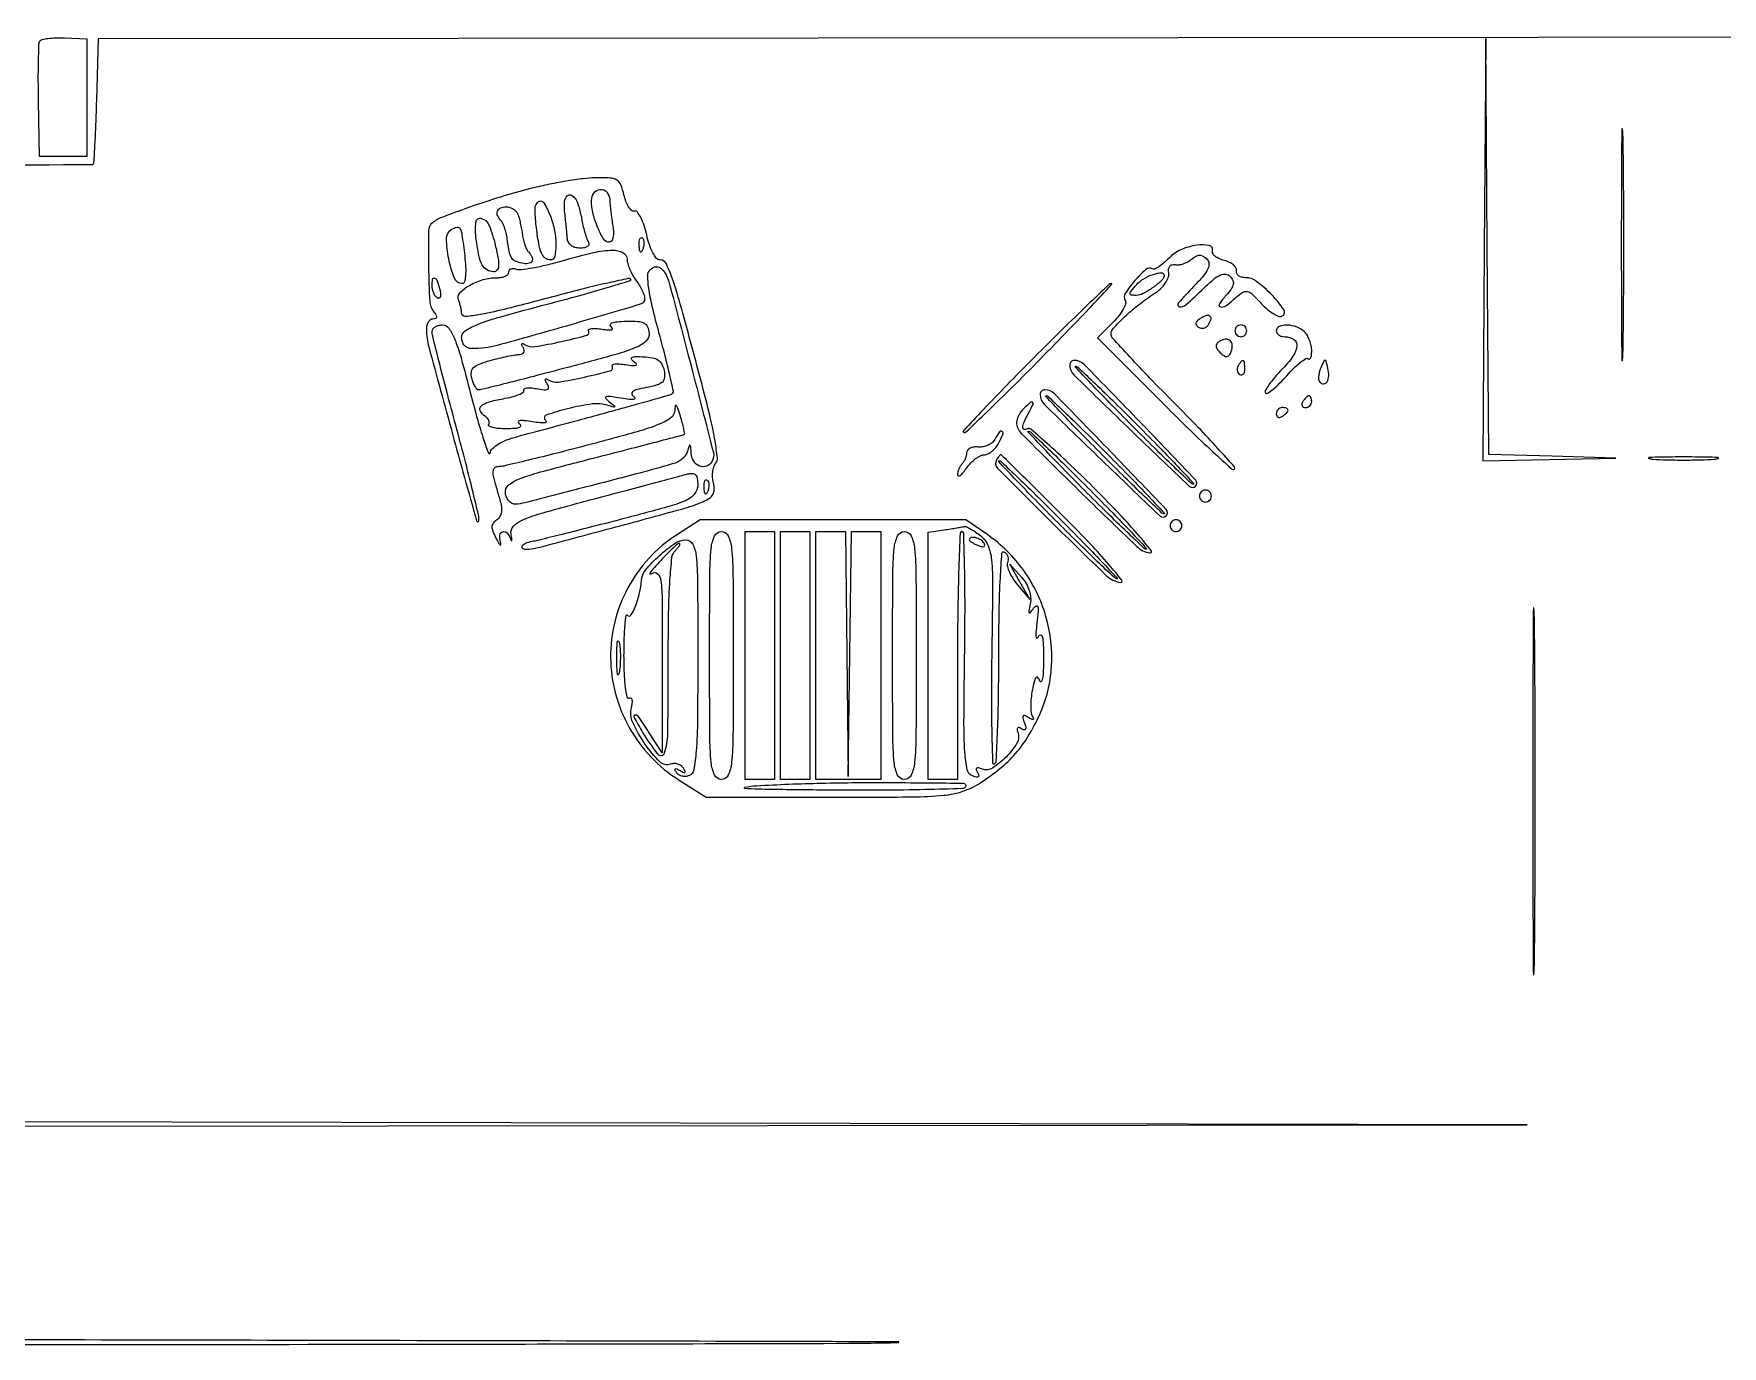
# Model space of a CAD drawing. Extents: x 22 to 1106, y 45 to 1226.
# Drawn here: x 410.5 to 696.5, y 45 to 267.3 of the extents above; entities that cross this region are included whole.
import ezdxf

# ---------------------------------------------------------------- set-up
doc = ezdxf.new("R2010")
doc.units = 0

msp = doc.modelspace()

# ---------------------------------------------------------------- linework, layer by layer
for points in [[(533.378125, 1064.171414, -0.000003), (459.229601, 1064.309124, -0.021919)], [(1105.553543, 951.192188, 0.000007), (1105.45487, 1066.737187, 0.927114)], [(681.003739, 342.212243, 0.000003), (681.005737, 372.389063, 0.000037)], [(381.675313, 245.019063, 0.000005), (420.356538, 245.169858, 0.197897), (420.607874, 245.27454, 0.184352), (420.715208, 245.514383, 0.000725), (420.880622, 248.533747, 0.003518), (421.039908, 251.975744, 0.00219), (421.180611, 256.013945), (421.5, 266.5), (665.25, 266.755904), (909, 267.011807)]]:
    msp.add_lwpolyline(points, format="xyb")
for points in [[(419.5, 256.485058), (419.5, 246.5), (415.5, 246.5), (411.5, 246.5), (411.322231, 255.962365, -0.0042), (411.284069, 259.636983, -0.006315), (411.318185, 262.841755, -0.002854), (411.397059, 265.562394, -0.130454), (411.55809, 266.093991, -0.204383), (411.918509, 266.348051, -0.021586), (412.95593, 266.523602, -0.023903), (414.263861, 266.624078, -0.016949), (415.735858, 266.616684), (419.5, 266.470116)], [(679.45018, 231.5, 0.000703), (679.468047, 218.953355, 0.003635), (679.538138, 212.014261, 0.953663), (679.640164, 212.011193, 0.015191), (679.748738, 214.314505, 0.002611), (679.841513, 222.380776, 0.001574), (679.871454, 231.944238, 0.001577), (679.841319, 241.447957, 0.002762), (679.748116, 249.314505, 0.020323), (679.640083, 251.174718, 0.943916), (679.537442, 251.170511, 0.003472), (679.467867, 244.055894, 0.000713)], [(494.5, 241.044487, 0.011964), (489.558926, 239.65014, 0.00963), (484.316015, 237.922989, 0.006582), (479.613628, 236.203, 0.084015), (478, 235.254393, 0.218259), (477.375617, 233.934734, 0.007064), (477.387519, 227.913686, 0.008496), (477.583957, 221.980553, 0.157847), (478.24167, 220.25, -0.032687), (478.640097, 219.681099, -0.161559), (478.726287, 219.304965, -0.285215), (478.554715, 219.079632, -0.091341), (478.122445, 219, 0.15455), (477.696214, 218.865028, 0.099464), (477.336502, 218.485938, 0.081421), (477.097925, 217.919146, 0.062362), (477.023095, 217.25, 0.062567), (477.436865, 214.274383, 0.001251), (481.44767, 199.532543, 0.001046), (485.526278, 184.808835, 0.848115), (485.924646, 184.852159, 0.071859), (485.83932, 185.821471, 0.001787), (484.802865, 190.153353, 0.003817), (483.527266, 195.232491, 0.002587), (482, 201, -0.00175), (480.467107, 206.749869, -0.002636), (479.175, 211.77321, -0.001043), (478.098288, 216.090591, -0.060654), (478, 216.897841, -0.157975), (478.136216, 217.318213, -0.097155), (478.520247, 217.676241, -0.079062), (479.093782, 217.917966, -0.060342), (479.771052, 218, -0.243942), (480.809751, 217.461171, -0.056865), (481.782001, 215.681954, -0.028745), (482.896091, 212.419048, -0.005415), (484.521052, 206.328477, 0.005595), (485.687567, 201.962527, 0.011437), (486.718789, 198.570649, 0.012606), (487.536174, 196.283457, 0.753156), (487.819506, 196.308649, -0.155456), (488.225031, 197.051798, -0.053186), (489.208903, 197.809968, -0.043886), (490.608626, 198.507939, -0.028892), (492.319506, 199.069369, 0.001073), (502.826238, 201.880814, 0.002092), (511.193627, 204.176666, 0.000392), (518.291903, 206.162264, 0.128667), (518.782976, 206.449643, 0.256445), (518.872936, 206.758613, 0.001763), (518.243648, 209.543023, 0.006194), (517.463565, 212.755998, 0.003851), (516.472863, 216.506197, -0.007151), (515.281456, 221.139774, -0.023498), (514.683844, 224.240758, -0.032196), (514.517675, 226.339101, -0.202724), (514.912566, 227.312566, -0.067979), (515.429641, 227.705363, -0.111774), (515.953509, 227.862422, -0.123921), (516.455553, 227.772138, -0.095718), (516.911233, 227.45, -0.126456), (518.085394, 225.365558, -0.00171), (521.864856, 211.042834, -0.001177), (525.638016, 196.40185, -0.203607), (525.398311, 194.835464, -0.168179), (524.457879, 194.068758, -0.185435), (523.287896, 194.087433, -0.159425), (522.301994, 194.915917, -0.126733), (521.883999, 196.25, 0.006938), (521.813218, 197.330958, 0.182407), (521.691465, 197.589506, 0.55319), (521.544139, 197.553338, 0.015526), (521.319723, 196.796988, -0.074577), (521.023496, 196.108402, -0.05361), (520.507948, 195.447218, -0.053625), (519.863834, 194.910966, -0.074768), (519.185725, 194.593492, -0.007514), (513.76807, 193.073228, -0.001524), (504.110542, 190.550584, -0.000482), (493.705492, 187.877228, -0.042366), (492.121637, 187.61212, -0.141108), (491.570366, 187.723409, -0.090484), (491.051137, 188.12642, -0.077444), (490.642258, 188.756398, -0.064855), (490.412955, 189.520373, -0.259006), (490.865774, 190.781135, -0.085412), (492.605658, 191.844752, -0.028917), (496.346201, 193.086278, -0.003019), (505.291318, 195.433458, 0.000472), (511.13786, 196.935779, 0.000769), (516.096174, 198.222983, 0.000077), (520.529444, 199.381894, 0.077161), (520.716933, 199.463352, 0.308038), (520.778136, 199.604443, 0.005887), (520.611355, 200.426721, 0.012069), (520.374966, 201.409598, 0.007518), (520.052886, 202.550267, 0.008081), (519.623584, 203.907297, 0.119207), (519.359967, 204.327915, 0.601439), (519.171873, 204.267808, 0.033939), (519.085953, 203.494749, -0.226857), (518.43257, 202.266825, -0.063452), (516.480984, 201.178003, -0.027293), (512.70784, 199.895744, -0.003814), (504.75, 197.732758, -0.002196), (499.19417, 196.294131, -0.00323), (494.298955, 195.083082, -0.001523), (490.125248, 194.092534, -0.05984), (489.182612, 193.988009, 0.136657), (488.670765, 193.850459, 0.170597), (488.356148, 193.475941, 0.114289), (488.272661, 192.852694, 0.045532), (488.432612, 192, 0.000151), (488.693629, 191.080996, 0.000085), (489.01164, 189.963327, 0.000084), (489.333435, 188.833809, 0.000137), (489.607012, 187.875154, -0.056322), (489.758837, 186.967497, -0.071074), (489.683493, 186.120268, -0.081621), (489.394104, 185.423174, -0.115726), (488.920433, 184.950825, 0.08846), (488.342886, 184.433932, 0.16137), (488.131546, 183.844594, 0.102767), (488.276069, 183.052509, 0.024252), (488.844351, 181.825671, 0.009875), (489.296694, 181.001635, 0.093566), (489.557475, 180.697228, 0.671894), (489.662036, 180.755357, 0.039582), (489.562315, 181.25, -0.10092), (489.474026, 182.395824, -0.299343), (489.961473, 182.967585, -0.290267), (490.696617, 182.754693, -0.098911), (491.280876, 181.75, 0.053184), (491.411166, 181.470214, 0.71958), (491.483661, 181.486333, 0.057934), (491.479558, 181.852098, 0.007961), (491.370856, 182.607728, -0.236359), (491.782583, 183.913705, -0.100513), (493.337087, 184.979128, -0.032158), (496.780134, 186.182358, -0.003157), (505.266656, 188.490854, 0.000118), (510.846616, 189.972345, 0.000165), (515.833018, 191.299259, 0.000098), (520.035569, 192.419945, 0.002191), (521.25, 192.749757, -0.075511), (522.084814, 192.849426, -0.202269), (522.617954, 192.604233, -0.149287), (522.915295, 191.979462, -0.03697), (523, 190.835433, -0.176687), (522.466449, 189.37269, -0.114618), (521.010236, 188.281604, -0.036917), (517.846853, 187.15908, -0.003353), (509.75, 185.000964, -0.000926), (504.57589, 183.669188, -0.00134), (499.998083, 182.512995, -0.000682), (496.11003, 181.547714, -0.022206), (495.158369, 181.357198, 0.050718), (494.028129, 181.063147, 0.108187), (493.272776, 180.577485, 0.428931), (493.282775, 180.200852, 0.185553), (493.805366, 180, 0.064604), (495.987789, 180.283166, 0.000976), (508.387142, 183.581754, 0.001682), (520.274316, 186.81185, 0.032944), (523.859224, 188.058032, 0.046225), (524.964675, 188.65165, 0.118271), (525.580118, 189.312068, 0.13078), (525.79439, 190.135304, 0.062663), (525.651075, 191.226291, -0.04769), (525.503222, 192.139737, -0.044088), (525.525028, 193.089543, -0.047015), (525.700822, 193.934881, -0.098751), (526.018716, 194.522552, 0.202366), (526.311731, 195.492468, 0.014666), (525.926221, 198.324714, 0.01629), (525.169419, 202.112756, 0.007164), (523.933616, 207.074588, 0.001509), (520.479664, 219.983433, 0.014437), (518.831712, 225.439444, 0.029595), (517.673197, 228.328446, 0.29033), (516.614147, 229, -0.224625), (516.030593, 229.276092, -0.048984), (515.395696, 230.226219, -0.041246), (514.803337, 231.59381, -0.026972), (514.340745, 233.25, 0.024872), (513.897712, 234.862258, 0.039209), (513.344097, 236.185374, 0.046259), (512.767851, 237.090137, 0.28457), (512.272699, 237.274678, -0.233193), (511.794497, 237.402128, -0.069653), (511.286467, 237.989546, -0.053711), (510.826981, 238.901649, -0.035799), (510.49458, 240.024678, 0.039694), (509.977787, 241.722039, 0.165313), (509.296392, 242.526828, 0.122691), (508.142652, 242.87919, 0.017853), (505.670545, 242.9201, 0.026966), (503.590687, 242.767842, 0.00984), (500.668848, 242.33618, 0.009723), (497.485783, 241.737862, 0.011468)], [(508.082231, 239.25, 0.012767), (508.144796, 238.388398, 0.005035), (508.273075, 237.20625, 0.004979), (508.43735, 235.931067, 0.006206), (508.616441, 234.75, -0.034331), (508.717935, 233.676497, -0.060791), (508.632986, 232.792517, -0.0898), (508.387196, 232.205212, -0.254096), (508.00946, 232, -0.257157), (507.068303, 232.518326, -0.040347), (506.048464, 234.461405, -0.041947), (505.262302, 236.842975, -0.058816), (505, 239.0651, -0.159389), (505.430046, 240.379874, -0.223263), (506.498765, 240.962661, -0.23476), (507.585757, 240.501484, -0.166879)], [(492.519747, 236.75, -0.023785), (492.71738, 236.117668, -0.008891), (492.936253, 235.21382, -0.008786), (493.140229, 234.218969, -0.01053), (493.295926, 233.27577, 0.023527), (493.469062, 232.373489, 0.024314), (493.724765, 231.501504, 0.024949), (494.019365, 230.771876, 0.088168), (494.307564, 230.359103, -0.077474), (494.903809, 229.54264, -0.216587), (494.938091, 228.85113, -0.245957), (494.451058, 228.431318, -0.093974), (493.528944, 228.392873, -0.052288), (492.261625, 228.716756, -0.149274), (491.545532, 229.262322, -0.104228), (491.111576, 230.245459, -0.018714), (490.76975, 232.23025, 0.020221), (490.579862, 233.313304, 0.02244), (490.308, 234.339917, 0.02252), (489.999837, 235.18735, 0.098211), (489.704479, 235.628854, -0.087537), (489.106283, 236.483341, -0.195352), (489.067095, 237.261832, -0.211314), (489.57525, 237.805063, -0.100902), (490.531385, 238, -0.07502), (491.150958, 237.906513, -0.06552), (491.747162, 237.632812, -0.068094), (492.230654, 237.227879, -0.097085)], [(498.024751, 236.4349, -0.043211), (498.723789, 233.975732, -0.046527), (498.9668, 231.493676, -0.05448), (498.765541, 229.569997, -0.353091), (498.059017, 229, -0.170283), (497.163874, 229.31396, -0.125131), (496.52484, 230.159532, -0.058035), (496.050846, 231.793995, -0.011591), (495.616825, 234.805476, -0.029433), (495.436808, 237.747765, -0.249529), (496.036331, 238.880431, -0.43187), (496.943984, 238.677044, -0.042948)], [(502.388799, 239.179927, -0.057015), (502.614831, 238.699391, -0.01223), (502.888622, 237.818368, -0.012626), (503.156492, 236.776239, -0.01174), (503.378604, 235.696423, 0.014355), (503.609652, 234.602183, 0.014115), (503.904245, 233.516779, 0.014132), (504.215885, 232.581135, 0.050993), (504.489805, 232.016496, -0.196318), (504.554434, 231.630434, -0.184879), (504.332498, 231.297142, -0.106736), (503.807981, 231.072261, -0.048129), (503.059017, 231, -0.071128), (502.209294, 231.121493, -0.098806), (501.529399, 231.476324, -0.108012), (501.078682, 232.036399, -0.099672), (500.88598, 232.75, 0.005805), (500.819783, 233.611679, 0.002301), (500.70967, 234.79375, 0.002277), (500.579094, 236.068948, 0.002856), (500.445892, 237.25, -0.053469), (500.427507, 238.894152, -0.175029), (500.88557, 239.861605, -0.341412), (501.602469, 239.950988, -0.121405)], [(483.510677, 229.693002, -0.017203), (483.671245, 227.80997, -0.034268), (483.644558, 226.314756, -0.042718), (483.464702, 225.277811, -0.340759), (483.1044, 225, -0.308025), (481.795649, 225.890771, -0.043648), (480.819752, 229.180918, -0.043356), (480.422808, 232.634141, -0.267363), (481.239482, 234.148008, -0.077667), (482.209754, 234.556576, -0.348923), (482.732436, 234.318188, -0.084365), (483.04873, 233.306928, -0.003833)], [(488.692792, 231.5, -0.010827), (489.171084, 229.179942, -0.060608), (489.247742, 227.916202, -0.161424), (488.986472, 227.263148, -0.221033), (488.420286, 227, -0.135894), (487.299104, 227.310458, -0.134616), (486.492484, 228.154203, -0.073713), (485.916123, 229.742394, -0.018408), (485.463828, 232.472949, -0.054295), (485.408322, 235.416324, -0.475013), (486.349542, 236.052334, -0.229317), (487.652663, 234.854064, -0.037891)], [(513.683114, 230.8125, -0.054073), (513.461564, 230.395823, -0.470617), (513.279315, 230.37858, -0.168741), (513.137993, 230.670344, -0.018894), (513.078947, 231.416667, -0.028489), (513.089945, 232.112848, -0.077125), (513.200665, 232.592839, -0.208169), (513.385309, 232.77538, -0.296942), (513.604167, 232.729167, -0.126455), (513.797407, 232.402231, -0.060344), (513.876576, 231.916927, -0.05415), (513.839148, 231.359369, -0.051402)], [(511.031803, 229.125, 0.065554), (511.147122, 228.364504, 0.029195), (511.485547, 227.407137, 0.02828), (511.967465, 226.421356, 0.034091), (512.531803, 225.55887, -0.025291), (513.093735, 224.732166, -0.025367), (513.568717, 223.85375, -0.026193), (513.90249, 223.04772, -0.085261), (514, 222.480046, -0.331797), (513.266101, 221.495853, -0.00166), (500.736913, 217.811395, -0.00476), (489.029989, 214.531451, -0.068313), (484.75, 213.983934, -0.095202), (484.049297, 214.125253, -0.108404), (483.487075, 214.513873, -0.104636), (483.125628, 215.1148, -0.083442), (483, 215.862349, -0.252311), (483.615438, 217.004313, -0.052654), (485.707154, 218.085257, -0.025068), (489.631621, 219.392926, -0.003925), (497.509487, 221.519529, 0.00322), (503.043994, 223.005176, 0.005535), (507.632895, 224.323545, 0.001426), (511.539461, 225.504995, 0.56583), (511.597129, 225.736204, 0.253961), (511.212669, 225.850092, 0.002005), (507.968769, 225.147061, 0.006602), (504.214384, 224.265475, 0.004117), (499.837642, 223.138232, -0.00248), (490.788548, 220.77598, -0.016309), (486.214928, 219.763907, -0.028555), (483.598486, 219.426984, -0.435157), (483, 219.984433, 0.043025), (482.963517, 220.407625, 0.015604), (482.841775, 220.99848, 0.01534), (482.667568, 221.640195, 0.017664), (482.461362, 222.240093, -0.288375), (482.696137, 223.428089, -0.073987), (484.30657, 224.694727, -0.061454), (486.635495, 225.668446, -0.068421), (489.047053, 226, 0.047627), (489.794483, 226.071357, 0.067618), (490.426322, 226.284531, 0.087785), (490.85222, 226.598691, 0.192353), (491, 226.968615, -0.148665), (491.100441, 227.298957, -0.15133), (491.367188, 227.514699, -0.116314), (491.771946, 227.575089, -0.069115), (492.25, 227.46744, 0.12312), (493.059967, 227.374296, 0.011741), (495.042188, 227.681982, 0.01442), (497.419322, 228.179496, 0.010884), (500, 228.857502, -0.011736), (505.337212, 230.250003, -0.051922), (508.55312, 230.663883, -0.125196), (510.323724, 230.258911, -0.276026)], [(602.837963, 229.32752, -0.024705), (601.970892, 228.491435, -0.036439), (601.12623, 227.856011, -0.040299), (600.406998, 227.470938, -0.245931), (600, 227.5, 0.329916), (598.913661, 227.408784, 0.035543), (597.031458, 225.50091, 0.035422), (595.421673, 223.324085, 0.287423), (595.414344, 222.138595, -0.221544), (595.480926, 221.574694, -0.047025), (595.073932, 220.644635, -0.040887), (594.352063, 219.562302, -0.028874), (593.379407, 218.470317), (590.72059, 215.811499), (602.06052, 204.439308, 0.004123), (606.444661, 200.114619, 0.006869), (610.216113, 196.554465, 0.001888), (613.505175, 193.556854, 0.399614), (613.900083, 193.566749, 0.39773), (613.911248, 193.961153, 0.002116), (611.109865, 197.072474, 0.007277), (607.766728, 200.648063, 0.00437), (603.699858, 204.799521, -0.003785), (599.598545, 208.976348, -0.005936), (596.143083, 212.635068, -0.001977), (593.221374, 215.828402, -0.186378), (593, 216.401659, -0.186762), (593.400935, 217.437607, -0.019221), (595.27344, 219.341923, -0.023056), (597.671982, 221.40054, -0.021097), (600.32008, 223.295004, 0.04278), (601.373362, 224.119761, 0.051968), (602.196897, 225.064165, 0.060043), (602.700306, 226.000387, 0.135363), (602.783502, 226.795004, -0.068519), (602.764966, 227.458106, -0.135239), (602.957786, 227.944073, -0.166709), (603.337415, 228.200376, -0.118246), (603.85526, 228.214913, 0.085379), (604.478575, 228.191847, 0.045258), (605.234567, 228.363928, 0.043298), (605.997594, 228.687255, 0.051389), (606.647642, 229.122532, -0.045717), (607.402607, 229.640534, -0.124564), (608.023879, 229.807226, -0.138536), (608.6082, 229.651134, -0.062341), (609.240435, 229.159565, -0.179929), (609.584644, 228.407747, -0.131075), (609.411854, 227.496337, -0.064769), (608.618863, 226.279034, -0.015761), (607.001887, 224.501947, 0.011815), (604.376241, 221.661656, 0.5848), (604.579969, 221.077969, 0.230389), (605.689395, 221.392471, 0.010167), (608.704339, 224.198053, -0.016444), (610.398609, 225.735449, -0.069922), (611.551516, 226.465337, -0.140716), (612.427776, 226.593451, -0.164197), (613.178318, 226.221682, -0.093027), (613.640726, 225.545605, -0.155474), (613.712901, 224.866487, -0.104489), (613.36956, 224.078299, -0.029139), (612.521384, 223.023629, 0.033416), (611.356349, 221.549335, 0.530172), (611.551604, 221.05042, 0.219718), (612.457681, 221.243343, 0.023307), (614.166741, 222.650898, -0.041539), (615.310149, 223.524703, -0.204952), (616.09256, 223.655146, -0.132647), (616.93088, 223.194053, -0.014195), (618.499898, 221.594611, 0.02984), (619.534811, 220.603611, 0.042676), (620.569678, 219.866739, 0.050057), (621.464963, 219.452417, 0.225451), (622.022772, 219.514074, 0.430987), (622.253646, 220.633667, 0.039504), (620.23819, 223.078302, 0.038443), (617.67069, 225.355345, 0.163603), (615.753247, 226, -0.066057), (615.101429, 226.086492, -0.098817), (614.588454, 226.341183, -0.126415), (614.293881, 226.71959, -0.15676), (614.25, 227.161475, 0.187498), (614.171898, 227.649531, 0.084444), (613.748289, 228.154645, 0.066127), (613.056179, 228.600599, 0.047725), (612.190983, 228.911475, -0.042053), (611.329496, 229.210047, -0.063473), (610.651013, 229.620871, -0.085415), (610.246512, 230.073645, -0.217967), (610.190983, 230.5, 0.43707), (609.646321, 231.441659, 0.095395), (607.538552, 231.509322, 0.062898), (604.807521, 230.712886, 0.102158)], [(602, 226.404762, -0.210793), (601.633151, 225.573263, -0.028889), (600.126356, 224.349714, -0.031986), (598.450342, 223.2982, -0.124733), (597.273584, 223, -0.035189), (596.424207, 223.059851, -0.385364), (596.223064, 223.301365, -0.165767), (596.390589, 223.733604, -0.009317), (597.349169, 224.833333, -0.075507), (598.563368, 225.82429, -0.052032), (600.180073, 226.56537, -0.066306), (601.545092, 226.832734, -0.432195)], [(479.29011, 223.99862, -0.033809), (479.429487, 223.266748, -0.095442), (479.393387, 222.749762, -0.238295), (479.19888, 222.53149, -0.236417), (478.906741, 222.557637, -0.095554), (478.559445, 222.877374, -0.052741), (478.266355, 223.376706, -0.049897), (478.06726, 223.966253, -0.056553), (478, 224.559017, -0.036651), (478.087262, 225.747863, -0.493596), (478.416075, 225.930595, -0.209047), (478.839479, 225.475053, -0.020231)], [(580.034123, 212.534205, 0.002768), (575.297679, 207.733503, 0.004661), (571.383736, 203.646752, 0.000896), (568.014744, 200.049829, 0.470555), (568.049129, 199.784205, 0.343497), (568.37946, 199.817117, 0.000834), (572.054197, 203.328798, 0.004502), (576.205758, 207.38178, 0.002726), (581.050265, 212.25, 0.002112), (585.823236, 217.140078, 0.003644), (589.747841, 221.254687, 0.00075), (593.105743, 224.837677, 0.655982), (593.035259, 225, 0.192764), (592.651682, 224.846414, 0.000667), (588.983001, 221.338173, 0.003428), (584.842371, 217.313192, 0.002127)], [(514.762167, 216.602993, -0.226263), (514.263566, 215.288157, -0.091975), (512.621571, 214.212674, -0.03139), (509.114729, 212.997067, -0.003288), (500.719216, 210.724614, -0.0011), (495.223147, 209.288615, -0.001725), (490.490843, 208.08069, -0.000435), (486.350298, 207.042846, -0.066009), (485.866631, 206.988009, -0.216184), (485.588451, 207.120587, -0.044094), (485.267196, 207.578182, -0.039122), (484.960012, 208.221036, -0.027953), (484.71541, 208.98027, -0.094514), (484.645318, 210.020015, -0.173436), (485.021068, 210.769705, -0.101864), (485.972481, 211.365794, -0.021439), (487.848779, 211.974693, -0.008205), (489.342645, 212.363338, -0.008839), (490.811978, 212.692577, -0.008447), (492.081146, 212.931221, -0.0412), (492.809017, 212.994423, 0.096056), (493.260813, 213.084025, 0.179193), (493.532202, 213.332789, 0.171586), (493.582847, 213.707393, 0.087244), (493.404508, 214.154508, -0.029888), (493.168021, 214.593832, -0.268375), (493.187002, 214.803378, -0.351466), (493.361554, 214.853591, -0.039451), (493.755221, 214.651282, 0.180258), (495.39866, 214.32346, 0.014302), (499.836213, 215.16952, 0.012203), (504.182025, 216.239479, 0.501242), (504.489017, 217.017771, -0.433177), (504.550427, 217.244974, -0.094403), (504.985317, 217.379987, -0.046593), (505.765472, 217.395319, -0.021181), (506.780262, 217.277254, 0.016482), (507.853892, 217.142108, 0.089019), (508.437344, 217.192005, 0.441236), (508.541672, 217.393961, 0.150082), (508.315324, 217.690355, -0.297725), (508.180284, 218.037079, -0.257412), (508.439316, 218.3377, -0.065759), (509.346906, 218.544813, -0.016705), (510.858274, 218.635031, -0.020206), (512.86724, 218.60652, -0.106735), (513.923509, 218.317301, -0.175318), (514.495145, 217.695965, -0.078682)], [(608.114277, 219.070627, 0.051827), (607.604675, 218.677457, 0.154764), (607.394858, 218.296119, 0.207337), (607.472491, 217.937111, 0.099167), (607.824139, 217.608688, 0.103479), (608.27128, 217.44681, 0.098884), (608.753577, 217.473847, 0.096839), (609.196538, 217.68575, 0.094768), (609.531037, 218.050219, 0.066358), (609.944848, 218.974241, 0.31899), (609.768865, 219.489634, 0.249192), (609.148744, 219.574334, 0.050263)], [(614, 217, 0.099038), (614.076342, 216.618362, 0.097945), (614.29375, 216.29375, 0.097945), (614.618362, 216.076342, 0.099038), (615, 216, 0.099038), (615.381638, 216.076342, 0.097945), (615.70625, 216.29375, 0.097945), (615.923658, 216.618362, 0.099038), (616, 217, 0.099038), (615.923658, 217.381638, 0.097945), (615.70625, 217.70625, 0.097945), (615.381638, 217.923658, 0.099038), (615, 218, 0.099038), (614.618362, 217.923658, 0.097945), (614.29375, 217.70625, 0.097945), (614.076342, 217.381638, 0.099038)], [(621, 217, 0.142666), (621.111069, 216.61866, 0.09965), (621.423289, 216.29375, 0.08433), (621.890182, 216.074854, 0.067639), (622.440983, 216, -0.145129), (623.949041, 215.552857, -0.278274), (624.480549, 214.456732, -0.133244), (623.827108, 212.700764, -0.037168), (621.930772, 210.428575, 0.015404), (620.707561, 209.086166, 0.025112), (619.765479, 207.867162, 0.02249), (619.133578, 206.865435, 0.337837), (619.185272, 206.481395, 0.356219), (619.555917, 206.443836, 0.024634), (620.465372, 207.11067, 0.026276), (621.56815, 208.106488, 0.015814), (622.772731, 209.393936, -0.01714), (623.980575, 210.678028, -0.028418), (625.093491, 211.6638, -0.028214), (626.009975, 212.306609, -0.348301), (626.405812, 212.260855, 0.311021), (626.62871, 212.219759, 0.187522), (626.825457, 212.418918, 0.07366), (626.959011, 212.917916, 0.028623), (627, 213.633333, 0.052265), (626.911849, 214.474332, 0.038358), (626.6475, 215.374792, 0.039077), (626.259818, 216.197551, 0.066835), (625.8, 216.8, 0.106751), (624.513435, 217.629559, 0.079759), (622.855074, 217.967148, 0.104548), (621.50382, 217.73979, 0.308176)], [(611.312919, 215.184017, 0.095786), (610.903089, 214.801642, 0.186782), (610.789974, 214.37599, 0.135916), (610.986267, 213.884165, 0.043274), (611.52077, 213.294547, 0.035258), (612.203911, 212.745043, 0.183126), (612.665276, 212.629847, 0.222327), (613.031557, 212.856992, 0.052989), (613.366432, 213.512522, 0.104123), (613.539584, 214.592962, 0.212883), (613.160069, 215.343631, 0.211298), (612.345023, 215.566335, 0.102867)], [(517.286798, 210.26863, -0.067184), (517.353202, 209.076834, -0.185059), (516.99742, 208.329814, -0.121768), (516.107639, 207.82273, -0.022554), (514.258848, 207.388782, 0.015665), (512.682433, 207.041601, 0.09423), (511.925256, 206.688824, 0.337086), (511.80667, 206.300852, 0.162666), (512.151082, 205.871549, -0.214098), (512.334748, 205.589246, -0.42091), (512.189618, 205.395064, -0.061932), (511.398238, 205.388371, -0.012438), (510, 205.58559, 0.007186), (508.14811, 205.866665, 0.106842), (507.49816, 205.816769, 0.539462), (507.418879, 205.552892, 0.051867), (508, 204.98986, -0.004437), (508.876839, 204.288268, -0.339443), (508.915813, 204.123756, -0.376903), (508.77063, 204.057512, -0.004781), (507.727586, 204.382884, 0.1124), (505.185405, 204.60738, 0.025811), (500.924787, 203.799502, 0.029514), (497.321596, 202.692747, 0.616997), (497.227341, 201.824419, -0.3236), (497.321915, 201.581731, -0.311979), (497.121102, 201.408554, -0.053448), (496.294957, 201.408534, -0.014558), (495, 201.58559, 0.013346), (493.599184, 201.780578, 0.061058), (492.779224, 201.772092, 0.36224), (492.59585, 201.572634, 0.254793), (492.73541, 201.284192, -0.203825), (492.958216, 200.91871, -0.345786), (492.789467, 200.624332, -0.080564), (492.004431, 200.445752, -0.015724), (490.55, 200.4, -0.020217), (489.268976, 200.451817, -0.04015), (488.266739, 200.614702, -0.063738), (487.655599, 200.850809, -0.431186), (487.580902, 201.130902, 0.137866), (487.674819, 201.45804, 0.100161), (487.601389, 201.83161, 0.085979), (487.370849, 202.195048, 0.070216), (487.016312, 202.489919, -0.128781), (486.164161, 203.384575, -0.333195), (486.279897, 204.215868, -0.129537), (487.515638, 204.942518, -0.026647), (490.004249, 205.500718, 0.019442), (491.506516, 205.815027, 0.035767), (492.693017, 206.203791, 0.046945), (493.458201, 206.604059, 0.407725), (493.534512, 206.944159, -0.396018), (493.584433, 207.189717, -0.123751), (493.968902, 207.33877, -0.054609), (494.70566, 207.349444, -0.023569), (495.678887, 207.210555, 0.017663), (496.955269, 207.012997, 0.134011), (497.552018, 207.102085, 0.349486), (497.721625, 207.424921, 0.091473), (497.494116, 208.00952, -0.021295), (497.194288, 208.544298, -0.217016), (497.18412, 208.792149, -0.41443), (497.344933, 208.859879, -0.041632), (497.755221, 208.651282, 0.180258), (499.39866, 208.32346, 0.014302), (503.836213, 209.16952, 0.012203), (508.182025, 210.239479, 0.501242), (508.489017, 211.017771, -0.433177), (508.550427, 211.244974, -0.094403), (508.985317, 211.379987, -0.046593), (509.765472, 211.395319, -0.021181), (510.780262, 211.277254, 0.011745), (512.013124, 211.110188, 0.115686), (512.529747, 211.172035, 0.517812), (512.589248, 211.390671, 0.066963), (512.166354, 211.782424, -0.096817), (511.770836, 212.194992, -0.447707), (511.848801, 212.476021, -0.110676), (512.459742, 212.624124, -0.013528), (513.845386, 212.610713, -0.037897), (515.326591, 212.443386, -0.102687), (516.298349, 212.040639, -0.125258), (516.91654, 211.341491, -0.071365)], [(586, 211.232133, 0.201619), (586.712372, 209.537315, 0.001979), (596.391137, 200.132729, 0.001449), (606.280998, 190.653975, 0.407167), (607.333333, 190.666667, 0.407167), (607.346025, 191.719002, 0.001449), (597.867271, 201.608863, 0.001979), (588.462685, 211.287628, 0.201619), (586.767867, 212, 0.099038), (586.47482, 211.941379, 0.097945), (586.225561, 211.774439, 0.097945), (586.058621, 211.52518, 0.099038)], [(614.542705, 211.069098, 0.090093), (614.387618, 210.673795, 0.095385), (614.385962, 210.257398, 0.099739), (614.536973, 209.88478, 0.108766), (614.817021, 209.613087, 0.158515), (615.139071, 209.534562, 0.191218), (615.417083, 209.669932, 0.126631), (615.605052, 210.024148, 0.059057), (615.666667, 210.543989, 0.019984), (615.623697, 211.618676, 0.269722), (615.40792, 211.929499, 0.350126), (615.086603, 211.852054, 0.02679)], [(628.53122, 210.706872, 0.039133), (628.279379, 209.974682, 0.047311), (628.164712, 209.257311, 0.054202), (628.191425, 208.65536, 0.159521), (628.376461, 208.290205, 0.206458), (629.050147, 208.022529, 0.260893), (629.61589, 208.361192, 0.127442), (629.887973, 209.354068, 0.061787), (629.743156, 210.671731, 0.007526), (629.447586, 211.839331, 0.331063), (629.260685, 211.986918, 0.299388), (629.048268, 211.855863, 0.006675)], [(597.5, 201, -0.002354), (601.285263, 197.164534, -0.004079), (604.389124, 193.9375, -0.000945), (607.024063, 191.142321, -0.656886), (606.962477, 191, -0.192211), (606.624582, 191.134877, -0.000805), (603.682874, 193.9375, -0.003771), (600.355254, 197.166403, -0.002348), (596.5, 201, -0.002354), (592.714737, 204.835466, -0.004079), (589.610876, 208.0625, -0.000945), (586.975937, 210.857679, -0.656886), (587.037523, 211, -0.192211), (587.375418, 210.865123, -0.000805), (590.317126, 208.0625, -0.003771), (593.644746, 204.833597, -0.002348)], [(581, 206.232133, 0.201619), (581.712372, 204.537315, 0.001979), (591.391137, 195.132729, 0.001449), (601.280998, 185.653975, 0.407167), (602.333333, 185.666667, 0.407167), (602.346025, 186.719002, 0.001449), (592.867271, 196.608863, 0.001979), (583.462685, 206.287628, 0.201619), (581.767867, 207, 0.099038), (581.47482, 206.941379, 0.097945), (581.225561, 206.774439, 0.097945), (581.058621, 206.52518, 0.099038)], [(592.5, 196, -0.002354), (596.285263, 192.164534, -0.004079), (599.389124, 188.9375, -0.000945), (602.024063, 186.142321, -0.656886), (601.962477, 186, -0.192211), (601.624582, 186.134877, -0.000805), (598.682874, 188.9375, -0.003771), (595.355254, 192.166403, -0.002348), (591.5, 196, -0.002354), (587.714737, 199.835466, -0.004079), (584.610876, 203.0625, -0.000945), (581.975937, 205.857679, -0.656886), (582.037523, 206, -0.192211), (582.375418, 205.865123, -0.000805), (585.317126, 203.0625, -0.003771), (588.644746, 199.833597, -0.002348)], [(625.5, 205, 0.082592), (625.343488, 204.6179, 0.161196), (625.3746, 204.29375, 0.182303), (625.586039, 204.078288, 0.108972), (625.940983, 204, 0.093332), (626.345238, 204.076123, 0.09642), (626.688914, 204.29375, 0.099167), (626.918938, 204.618444, 0.105053), (627, 205, 0.042167), (626.967655, 205.382849, 0.061769), (626.870461, 205.70625, 0.081139), (626.727648, 205.92554, 0.210953), (626.559017, 206, 0.151918), (626.34829, 205.934461, 0.038439), (626.066025, 205.70625, 0.035638), (625.768994, 205.382774, 0.029505)], [(578.2, 203.8, 0.039439), (577.740787, 203.262008, 0.035276), (577.3525, 202.638814, 0.037033), (577.084555, 202.026765, 0.084857), (577, 201.532133, 0.199168), (577.790136, 199.62723, 0.002371), (587.576582, 189.952232, 0.002834), (597.349127, 180.490086, 0.155707), (599.621568, 179.379279, 0.679094), (599.833983, 179.747351, 0.009997), (597.647352, 182.398375, 0.012192), (594.531807, 185.85135, 0.006348), (590.488999, 190.011035, 0.005717), (586.270211, 194.147271, 0.009308), (582.58541, 197.548973, 0.00352), (579.399555, 200.342144, 0.327606), (578.819456, 200.388418, -0.184418), (578.282214, 200.285744, -0.386511), (578.042634, 200.596201, -0.085383), (578.282225, 201.531566, -0.017574), (579.035184, 203.065741, 0.010362), (579.786353, 204.542053, 0.336828), (579.711339, 204.912428, 0.382586), (579.360064, 204.909046, 0.011241)], [(621, 202.940983, 0.108972), (621.078288, 202.586039, 0.182303), (621.29375, 202.3746, 0.161196), (621.6179, 202.343488, 0.082592), (622, 202.5, 0.029505), (622.382774, 202.768994, 0.035638), (622.70625, 203.066025, 0.038439), (622.934461, 203.34829, 0.151918), (623, 203.559017, 0.210953), (622.92554, 203.727648, 0.081139), (622.70625, 203.870461, 0.061769), (622.382849, 203.967655, 0.042167), (622, 204, 0.105053), (621.618444, 203.918938, 0.099167), (621.29375, 203.688914, 0.09642), (621.076123, 203.345238, 0.093332)], [(573.298877, 198.56958, -0.096915), (572.846152, 198.035816, -0.062829), (572.153346, 197.612344, -0.059998), (571.338178, 197.357233, -0.068744), (570.52331, 197.31958, 0.057137), (569.765991, 197.302119, 0.080446), (569.121335, 197.104293, 0.103291), (568.686583, 196.763984, 0.171689), (568.524123, 196.333333, -0.053359), (568.45992, 195.831682, -0.037505), (568.286774, 195.289062, -0.037946), (568.039095, 194.788791, -0.062539), (567.75, 194.416667, 0.059021), (567.462789, 194.052271, 0.039006), (567.220312, 193.576826, 0.039029), (567.054806, 193.069977, 0.059471), (567, 192.610827, 0.378975), (567.153804, 192.43705, 0.193601), (567.457282, 192.518002, 0.058448), (567.957176, 192.993041, 0.02078), (568.556704, 193.777494, -0.03875), (569.256389, 194.627892, -0.040422), (570.069759, 195.347139, -0.043846), (570.871873, 195.84515, -0.117534), (571.52152, 196, 0.115533), (572.138576, 196.14451, 0.054772), (572.83042, 196.5875, 0.050104), (573.486119, 197.234974, 0.050089), (574, 198, 0.022312), (574.695202, 199.451086, 0.334365), (574.568121, 199.963295, 0.437152), (574.128423, 199.900439, 0.023596)], [(589.5, 190, -0.002354), (593.285263, 186.164534, -0.004079), (596.389124, 182.9375, -0.000945), (599.024063, 180.142321, -0.656886), (598.962477, 180, -0.192211), (598.624582, 180.134877, -0.000805), (595.682874, 182.9375, -0.003771), (592.355254, 186.166403, -0.002348), (588.5, 190, -0.002354), (584.714737, 193.835466, -0.004079), (581.610876, 197.0625, -0.000945), (578.975937, 199.857679, -0.656886), (579.037523, 200, -0.192211), (579.375418, 199.865123, -0.000805), (582.317126, 197.0625, -0.003771), (585.644746, 193.833597, -0.002348)], [(573.610942, 195.179508, 0.346568), (573.774032, 193.750719, 0.002392), (583.052961, 184.476767, 0.003766), (592.181973, 175.574698, 0.156139), (594.622602, 174.379127, 0.679434), (594.83479, 174.747203, 0.009874), (592.632262, 177.413771, 0.012116), (589.499557, 180.883755, 0.006313), (585.436597, 185.0636, 0.000894), (581.241445, 189.256787, 0.001469), (577.675604, 192.787433, 0.000123), (574.470272, 195.940977, 0.196733), (574.326071, 196, 0.19428), (574.217695, 195.956238, 0.02159), (574.030187, 195.75898, 0.02375), (573.820339, 195.493781, 0.017086)], [(584.5, 185, -0.002354), (588.285263, 181.164534, -0.004079), (591.389124, 177.9375, -0.000945), (594.024063, 175.142321, -0.656886), (593.962477, 175, -0.192211), (593.624582, 175.134877, -0.000805), (590.682874, 177.9375, -0.003771), (587.355254, 181.166403, -0.002348), (583.5, 185, -0.002354), (579.714737, 188.835466, -0.004079), (576.610876, 192.0625, -0.000945), (573.975937, 194.857679, -0.656886), (574.037523, 195, -0.192211), (574.375418, 194.865123, -0.000805), (577.317126, 192.0625, -0.003771), (580.644746, 188.833597, -0.002348)], [(684.75, 195.262758, 0.01099), (687.140095, 195.148271, 0.006471), (690, 195.111256, 0.006471), (692.859905, 195.148271, 0.01099), (695.25, 195.262758, 0.067956), (695.890618, 195.396322, 0.813012), (695.873438, 195.522148, 0.014551), (693.764623, 195.608117, 0.002911), (690, 195.630035, 0.002911), (686.235377, 195.608117, 0.014551), (684.126562, 195.522148, 0.813012), (684.109382, 195.396322, 0.067956)], [(524.683114, 189.8125, -0.054073), (524.461564, 189.395823, -0.470617), (524.279315, 189.37858, -0.168741), (524.137993, 189.670344, -0.018894), (524.078947, 190.416667, -0.028489), (524.089945, 191.112848, -0.077125), (524.200665, 191.592839, -0.208169), (524.385309, 191.77538, -0.296942), (524.604167, 191.729167, -0.126455), (524.797407, 191.402231, -0.060344), (524.876576, 190.916927, -0.05415), (524.839148, 190.359369, -0.051402)], [(608, 189, 0.099038), (608.076342, 188.618362, 0.097945), (608.29375, 188.29375, 0.097945), (608.618362, 188.076342, 0.099038), (609, 188, 0.099038), (609.381638, 188.076342, 0.097945), (609.70625, 188.29375, 0.097945), (609.923658, 188.618362, 0.099038), (610, 189, 0.099038), (609.923658, 189.381638, 0.097945), (609.70625, 189.70625, 0.097945), (609.381638, 189.923658, 0.099038), (609, 190, 0.099038), (608.618362, 189.923658, 0.097945), (608.29375, 189.70625, 0.097945), (608.076342, 189.381638, 0.099038)], [(519.409333, 182.412185, 0.126187), (511.144712, 173.442163, 0.126676), (508.232439, 161.615114, 0.125986), (511.390366, 149.802513, 0.124067), (519.84854, 140.881099), (524.391561, 138), (545.715653, 138, 0.001855), (559.360544, 138.050625, 0.021829), (564.66241, 138.321638, 0.056892), (567.879708, 139.001951, 0.061564), (570.769872, 140.380352, 0.028525), (574.187346, 142.846155, 0.042759), (576.833563, 145.399454, 0.04319), (578.98836, 148.345677, 0.029886), (580.91597, 152, 0.091739), (582.923943, 160.111227, 0.085535), (581.976333, 168.617381, 0.084535), (578.214681, 176.399232, 0.086677), (572.115918, 182.419669), (568.392499, 185), (545.896418, 185), (523.400337, 185)], [(570.935386, 182.25, -0.125465), (572.168589, 180.592157, -0.074889), (572.757299, 178.191004, -0.024809), (572.940179, 173.768535, -0.001899), (572.79617, 161.843897, 0.003734), (572.736294, 154.721754, 0.006471), (572.807313, 148.804654, 0.001996), (572.951803, 143.812497, 0.576878), (573.25, 143.652914, 0.246775), (573.55385, 144.169367, 0.001831), (573.779688, 149.268905, 0.00625), (573.945925, 155.184141, 0.003899), (574, 162.118034, -0.003967), (574.059669, 169.637713, -0.009752), (574.255073, 175.15939, -0.005546), (574.529289, 179.310029, -0.56176), (574.956326, 179.526992, -0.105222), (575.288481, 179.209236, -0.079952), (575.502897, 178.751788, -0.076125), (575.569691, 178.227813, -0.08029), (575.474068, 177.717975, 0.151221), (575.445114, 177.081648, 0.041461), (575.781465, 176.123405, 0.037927), (576.364566, 175.04651, 0.031709), (577.136412, 174), (579.23734, 171.5), (577.559319, 174.5), (575.881299, 177.5), (577.847985, 175.253652, -0.047482), (578.626232, 174.173208, -0.053318), (579.151692, 173.005336, -0.057405), (579.390504, 171.836717, -0.075824), (579.320589, 170.753652, 0.00658), (579.071241, 169.54018, 0.211111), (579.13763, 169.252244, 0.492378), (579.324484, 169.249813, 0.013568), (579.884912, 170, -0.107563), (580.333672, 170.411422, -0.506375), (580.603825, 170.294084, -0.078276), (580.660312, 169.456506, -0.008248), (580.453349, 167.5, 0.009288), (580.286739, 165.893033, 0.056926), (580.310859, 165.061384, 0.563469), (580.497588, 164.982034, 0.133092), (580.767404, 165.314509, -0.337544), (581.089052, 165.491321, -0.313341), (581.366307, 165.230035, -0.0432), (581.529502, 163.892294, -0.008762), (581.571429, 161.5, -0.010105), (581.529963, 159.448409, -0.029711), (581.389281, 158.043768, -0.139488), (581.180041, 157.595148, -0.576092), (580.951353, 157.638683, 0.068542), (580.62069, 158.282856, 0.494193), (580.322275, 158.295308, 0.114363), (580.026758, 157.708874, 0.010412), (579.670097, 156.100486, 0.022843), (579.4648, 154.757728, 0.025877), (579.394091, 153.456729, 0.026364), (579.449216, 152.358714, 0.113153), (579.658967, 151.742786, -0.044532), (579.86061, 151.340428, -0.42674), (579.788623, 151.18393, -0.203865), (579.531579, 151.201754, -0.020533), (578.98457, 151.509536, 0.036589), (578.373133, 151.828191, 0.348029), (578.107152, 151.756708, 0.233523), (578.046842, 151.424504, 0.021797), (578.318607, 150.612107, -0.02586), (578.556422, 149.881531, -0.172871), (578.52659, 149.506453, -0.36643), (578.300351, 149.398115, -0.074563), (577.858814, 149.587258, 0.063277), (577.430731, 149.782131, 0.295895), (577.182353, 149.712167, 0.227574), (577.102005, 149.425564, 0.043641), (577.245509, 148.889196, -0.230055), (577.064902, 147.151973, -0.054993), (575.221063, 144.804002, -0.0551), (572.919458, 142.923187, -0.239806), (571.221142, 142.745381, 0.030835), (570.571322, 142.949787, 0.212654), (570.249847, 142.89263, 0.336704), (570.167932, 142.65049, 0.05762), (570.387893, 142.181393, -0.059058), (570.60699, 141.710634, -0.344924), (570.520234, 141.470489, -0.205282), (570.187687, 141.418564, -0.029099), (569.513299, 141.63327, -0.256576), (568.632158, 142.675008, -0.034465), (568.244059, 145.624003, -0.016953), (568.094549, 150.953573, -0.002076), (568.211361, 162.622813, 0.003448), (568.26814, 170.437101, 0.005751), (568.1949, 177.015317, 0.001327), (568.050878, 182.708801, 0.406439), (567.75, 183.000997, 0.401959), (567.444855, 182.707632, 0.001248), (567.220312, 176.831543, 0.005577), (567.053903, 170.05244, 0.003347), (567, 162), (567, 141), (564.5, 141), (562, 141), (562, 161.933578), (562, 182.867155), (564.75, 183.283746, 0.001724), (565.849783, 183.454229, 0.002089), (566.879957, 183.621976, 0.001766), (567.745791, 183.769823, 0.014398), (568.139216, 183.850168, -0.167659), (568.50719, 183.81251, -0.021396), (569.224268, 183.441924, -0.023123), (570.062645, 182.909248, -0.017341)], [(603, 184, 0.099038), (603.076342, 183.618362, 0.097945), (603.29375, 183.29375, 0.097945), (603.618362, 183.076342, 0.099038), (604, 183, 0.099038), (604.381638, 183.076342, 0.097945), (604.70625, 183.29375, 0.097945), (604.923658, 183.618362, 0.099038), (605, 184, 0.099038), (604.923658, 184.381638, 0.097945), (604.70625, 184.70625, 0.097945), (604.381638, 184.923658, 0.099038), (604, 185, 0.099038), (603.618362, 184.923658, 0.097945), (603.29375, 184.70625, 0.097945), (603.076342, 184.381638, 0.099038)], [(523, 161.892703, -0.002468), (522.947351, 151.2275, -0.015632), (522.724194, 145.805414, -0.024996), (522.332951, 142.62431, -0.26389), (521.532025, 141.650663, -0.077463), (520.919484, 141.518958, -0.076658), (520.293598, 141.579129, -0.081908), (519.750771, 141.816552, -0.110815), (519.377517, 142.198182, -0.0347), (519.141894, 142.646166, -0.403524), (519.204091, 142.815373, -0.235363), (519.445258, 142.812756, -0.020106), (520, 142.5, 0.018888), (520.583134, 142.169361, 0.287545), (520.804405, 142.187535, 0.361638), (520.850116, 142.378579, 0.023608), (520.553358, 142.913665, 0.097558), (520.158005, 143.339689, 0.081129), (519.604978, 143.618051, 0.079649), (518.982266, 143.70927, 0.088454), (518.385968, 143.594615, -0.2986), (516.5734, 143.988414, -0.042759), (514.03073, 147.062597, -0.043743), (511.974605, 150.669111, -0.173331), (511.75514, 153.171655, 0.031582), (511.908379, 153.957282, 0.086623), (511.883989, 154.519913, 0.222561), (511.69585, 154.765293, 0.263318), (511.407524, 154.754835, -0.519414), (511.043384, 154.911767, -0.020318), (510.761192, 156.605045, -0.020722), (510.562847, 158.987288, -0.010408), (510.5, 162.006123, -0.007428), (510.543504, 164.934484, -0.015201), (510.681462, 167.226831, -0.017948), (510.876943, 168.765095, -0.694141), (511.117743, 168.812639, 0.557655), (511.657275, 168.811977, 0.044023), (512.4464, 170.378526, 0.035425), (513.149176, 172.589017, 0.045619), (513.458772, 174.696995, -0.160661), (514.155124, 176.47518, -0.034655), (516.465525, 178.900513, -0.034972), (519.098094, 180.988166, -0.151275), (520.981792, 181.571429, -0.281157), (522.136275, 180.866525, -0.093337), (522.724361, 178.88378, -0.023993), (522.960526, 174.532629, -0.001561)], [(516.437091, 177.788193, 0.007548), (515.402355, 176.621795, 0.036706), (514.876833, 175.91179, 0.621835), (514.949123, 175.793576, 0.141106), (515.25, 175.910637, -0.367944), (516.169602, 175.861178, -0.175074), (516.74104, 174.722973, -0.028068), (516.956653, 171.279452, -0.001868), (516.983153, 161.372445), (516.966306, 145.5), (514.884952, 148.75, 0.006793), (513.073024, 151.496416, 0.210461), (512.396447, 151.919796, 0.617906), (512.176652, 151.604053, 0.008015), (513.693464, 148.923116, 0.03781), (516.189089, 145.325576, 0.586447), (517.369403, 145.530693, 0.081794), (517.928268, 148.696713, 0.002874), (518, 161.177555, -0.00397), (518.064234, 169.268204, -0.012118), (518.284438, 174.754762, -0.011571), (518.621372, 178.596051, -0.170311), (519.2, 179.8, 0.02015), (519.625447, 180.261192, 0.046233), (519.896833, 180.6475, 0.102378), (519.978604, 180.897627, 0.447387), (519.887091, 181, 0.182117), (519.575867, 180.882753, 0.007272), (518.662079, 180.056532, 0.011988), (517.599719, 179.018878, 0.008109)], [(529, 162, -0.001458), (528.96072, 148.52527, -0.022284), (528.72619, 143.875, -0.084277), (528.15029, 141.736918, -0.292848), (527, 141, -0.292848), (525.84971, 141.736918, -0.084277), (525.27381, 143.875, -0.022284), (525.03928, 148.52527, -0.001458), (525, 162, -0.001458), (525.03928, 175.47473, -0.022284), (525.27381, 180.125, -0.084277), (525.84971, 182.263082, -0.292848), (527, 183, -0.292848), (528.15029, 182.263082, -0.084277), (528.72619, 180.125, -0.022284), (528.96072, 175.47473, -0.001458)], [(560, 162, -0.001458), (559.96072, 148.52527, -0.022284), (559.72619, 143.875, -0.084277), (559.15029, 141.736918, -0.292848), (558, 141, -0.292848), (556.84971, 141.736918, -0.084277), (556.27381, 143.875, -0.022284), (556.03928, 148.52527, -0.001458), (556, 162, -0.001458), (556.03928, 175.47473, -0.022284), (556.27381, 180.125, -0.084277), (556.84971, 182.263082, -0.292848), (558, 183, -0.292848), (559.15029, 182.263082, -0.084277), (559.72619, 180.125, -0.022284), (559.96072, 175.47473, -0.001458)], [(569, 181.606989, 0.2252), (569.088769, 181.419896, 0.029412), (569.455882, 181.154486, 0.029555), (569.957462, 180.875192, 0.020646), (570.551938, 180.618443, 0.036408), (571.131719, 180.443138, 0.155351), (571.487528, 180.474315, 0.32948), (571.606889, 180.674071, 0.1144), (571.492921, 181.011454, 0.115814), (570.901891, 181.603931, 0.080554), (570.026239, 181.969265, 0.115534), (569.291154, 181.972535, 0.349578)], [(664.467045, 139, 0.000423), (664.483872, 119.097681, 0.00212), (664.54997, 107.954688, 0.969395), (664.646834, 107.952662, 0.010453), (664.749341, 111.25, 0.001603), (664.837355, 123.882639, 0.00094), (664.865788, 139, 0.00094), (664.837355, 154.117361, 0.001603), (664.749341, 166.75, 0.010453), (664.646834, 170.047338, 0.969395), (664.54997, 170.045313, 0.00212), (664.483872, 158.902319, 0.000423)], [(509.717581, 159.26375, -0.075924), (509.561388, 158.761725, -0.720633), (509.418418, 158.780601, -0.040183), (509.315278, 159.711719, -0.006817), (509.286014, 161.5, -0.00738), (509.307632, 163.29708, -0.030832), (509.403147, 164.374351, -0.49082), (509.549185, 164.455688, -0.248898), (509.703931, 164.26375, -0.031163), (509.839977, 163.209518, -0.015827), (509.885962, 161.872547, -0.015659), (509.846293, 160.485188, -0.022548)], [(568.345492, 139.75, -0.252049), (567.822334, 139.448087, -0.001236), (561.499525, 139.276541, -0.005139), (554.231804, 139.17207, -0.00318), (545.690983, 139.191416, -0.001286), (535.49781, 139.305552, -0.011316), (530.991883, 139.469632, -0.883519), (530.977609, 139.690624, -0.032335), (533, 139.941416, -0.009282), (543.894021, 140.379228, -0.006755), (556.020152, 140.477374, -0.001575), (568.00195, 140.374753, -0.583454)], [(147.851899, 82.74808, 0.198393), (148.596367, 82.438852, 0.000012), (224.008331, 82.291043, 0.000455), (307.281968, 82.205545, 0.000274), (406.05192, 82.248096), (663.5, 82.500031), (405.299978, 83.000016, 0.000272), (306.344131, 83.137729, 0.000456), (223.167096, 83.132253, 0.000012), (147.979622, 83.056885, 0.667813)], [(109.999977, 45.75, 0.413654), (110.308162, 45.441244, 0.000007), (190.120306, 45.292301, 0.00043), (278.163767, 45.20499, 0.000258), (382.75, 45.245067, 0.000113), (481.656568, 45.356288, 0.000379), (546.445312, 45.492918, 0.004642), (557.001164, 45.621199, 0.988061), (557, 45.744678, 0.000214), (376.960392, 46.132866, 0.000429), (234.739436, 46.256596, 0.000008), (110.505965, 46.256014, 0.414216)]]:
    msp.add_lwpolyline(points, format="xyb", close=True)
for points in [[(656.23679, 230.75), (656, 195), (667.25, 195.212382), (678.5, 195.424763), (667.762755, 195.746084), (657.02551, 196.067405), (656.749546, 231.283702), (656.473581, 266.5)], [(536, 162), (536, 141), (533.5, 141), (531, 141), (531, 162), (531, 183), (533.5, 183), (536, 183)], [(542, 162), (542, 141), (539.5, 141), (537, 141), (537, 162), (537, 183), (539.5, 183), (542, 183)], [(548.228572, 162.25), (548.457144, 141.5), (548.74886, 162.25), (549.040577, 183), (551.520288, 183), (554, 183), (554, 162), (554, 141), (548.5, 141), (543, 141), (543, 162), (543, 183), (545.5, 183), (548, 183)]]:
    msp.add_lwpolyline(points, close=True)

doc.saveas('drawing.dxf')
